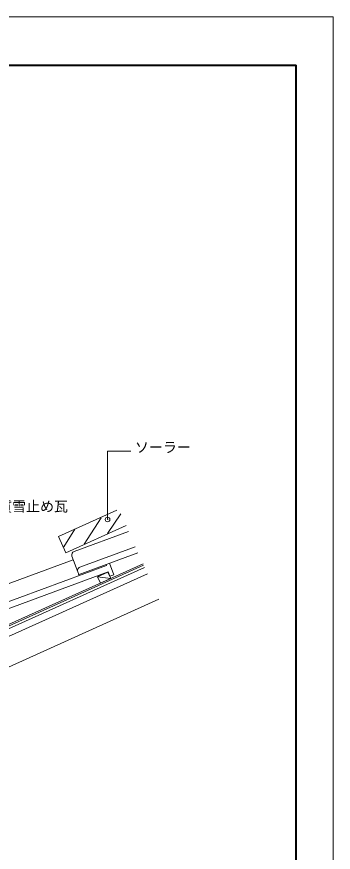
# Model space of a CAD drawing. Units: millimetres on the paper, with parts at other scales. Extents: x -210 to 210, y -148 to 150.
# Drawn here: x 142.1 to 210, y -29.1 to 149.9 of the extents above; entities that cross this region are included whole.
import ezdxf
from ezdxf.enums import TextEntityAlignment as Align

# ---------------------------------------------------------------- set-up
doc = ezdxf.new("R2010")
doc.units = ezdxf.units.MM
doc.header["$PDMODE"] = 32
doc.header["$PDSIZE"] = 1
for name, color, linetype, lineweight in [('0-2', 5, 'Continuous', 9), ('0-4', 1, 'Continuous', 18), ('F-0_通り芯', 6, 'Continuous', 9)]:
    doc.layers.add(name, color=color, linetype=linetype, lineweight=lineweight)
doc.styles.add('ＭＳ ゴシック', font='')
doc.styles.get('ＭＳ ゴシック').set_extended_font_data('MS Gothic')

msp = doc.modelspace()

# ---------------------------------------------------------------- linework, layer by layer
at = {"layer": '0-2'}
for p, q in [((154.408, 35.36), (166.042, 39.642)), ((155.652, 31.982), (167.523, 36.351)), ((153.934, 34.333), (155.177, 30.955)), ((155.293, 30.358), (168.099, 35.071)), ((84.16, -5.585), (169.178, 32.673)), ((84.283, -5.859), (169.301, 32.399)), ((132.978, 25.717), (154.226, 33.538)), ((134.221, 22.338), (161.321, 32.313)), ((161.235, 32.545), (161.321, 32.313)), ((161.235, 32.545), (161.321, 32.313)), ((161.986, 32.821), (162.9, 30.337)), ((161.986, 32.821), (162.9, 30.337)), ((76.897, -11.376), (170.122, 30.575)), ((84.489, -6.315), (169.507, 31.943)), ((133.863, 20.714), (161.71, 30.964)), ((155.177, 30.955), (155.386, 30.388)), ((159.433, 29.932), (161.621, 30.917)), ((161.71, 30.964), (162.056, 30.026)), ((161.71, 30.964), (162.056, 30.026)), ((159.433, 29.932), (162.237, 29.549)), ((159.433, 29.932), (162.237, 29.549)), ((159.433, 29.932), (162.237, 29.549)), ((159.433, 29.932), (162.237, 29.549)), ((162.056, 30.026), (162.9, 30.337)), ((162.056, 30.026), (162.9, 30.337)), ((84.283, -14.632), (172.584, 25.104))]:
    msp.add_line(p, q, dxfattribs=at)
msp.add_lwpolyline([(160.048, 28.564), (159.433, 29.932), (161.621, 30.917), (162.237, 29.549)], close=True, dxfattribs=at)
msp.add_lwpolyline([(160.048, 28.564), (159.433, 29.932), (161.621, 30.917), (162.237, 29.549)], close=True, dxfattribs=at)
msp.add_lwpolyline([(159.433, 29.932), (161.621, 30.917), (162.237, 29.549)], dxfattribs=at)
msp.add_lwpolyline([(159.433, 29.932), (161.621, 30.917), (162.237, 29.549)], dxfattribs=at)
for centre, start, end in [((154.684, 34.609), 110.20749, 200.20695), ((155.928, 31.231), 110.2068, 200.20738)]:
    msp.add_arc(centre, 0.8, start, end, dxfattribs=at)
at = {"layer": '0-4', "color": 5, "lineweight": 9}
for q in [(161.565, 42.189), (166.565, 56.841)]:
    msp.add_line((161.565, 56.841), q, dxfattribs=at)
at = {"layer": '0-4'}
for p, q in [((161.533, 39.155), (164.411, 43.431)), ((156.572, 36.884), (160.229, 42.535)), ((152.158, 36.318), (154.543, 40.1))]:
    msp.add_line(p, q, dxfattribs=at)
msp.add_lwpolyline([(165.547, 40.873), (152.619, 35.055), (151.032, 38.546), (163.573, 44.189)], dxfattribs=at)
at = {"layer": '0-4', "color": 5}
msp.add_point((161.565, 42.189), dxfattribs=at)
at = {"layer": 'F-0_通り芯'}
for p, q in [((210, 149.878), (-210, 149.878)), ((210, -148.5), (210, 149.878))]:
    msp.add_line(p, q, dxfattribs=at)
at = {"layer": 'F-0_通り芯', "color": 3, "lineweight": 40}
for p in [(-188, 139.5), (202, -140.5)]:
    msp.add_line(p, (202, 139.5), dxfattribs=at)

# ---------------------------------------------------------------- texts
at = {"layer": '0-4', "color": 7, "style": 'ＭＳ ゴシック'}
for s, p in [('ソーラー', (167.442, 55.886)), ('同質雪止め瓦', (135.093, 43.24))]:
    msp.add_text(s, height=2.199, dxfattribs=at).set_placement(p, align=Align.BOTTOM_LEFT)

doc.saveas('drawing.dxf')
